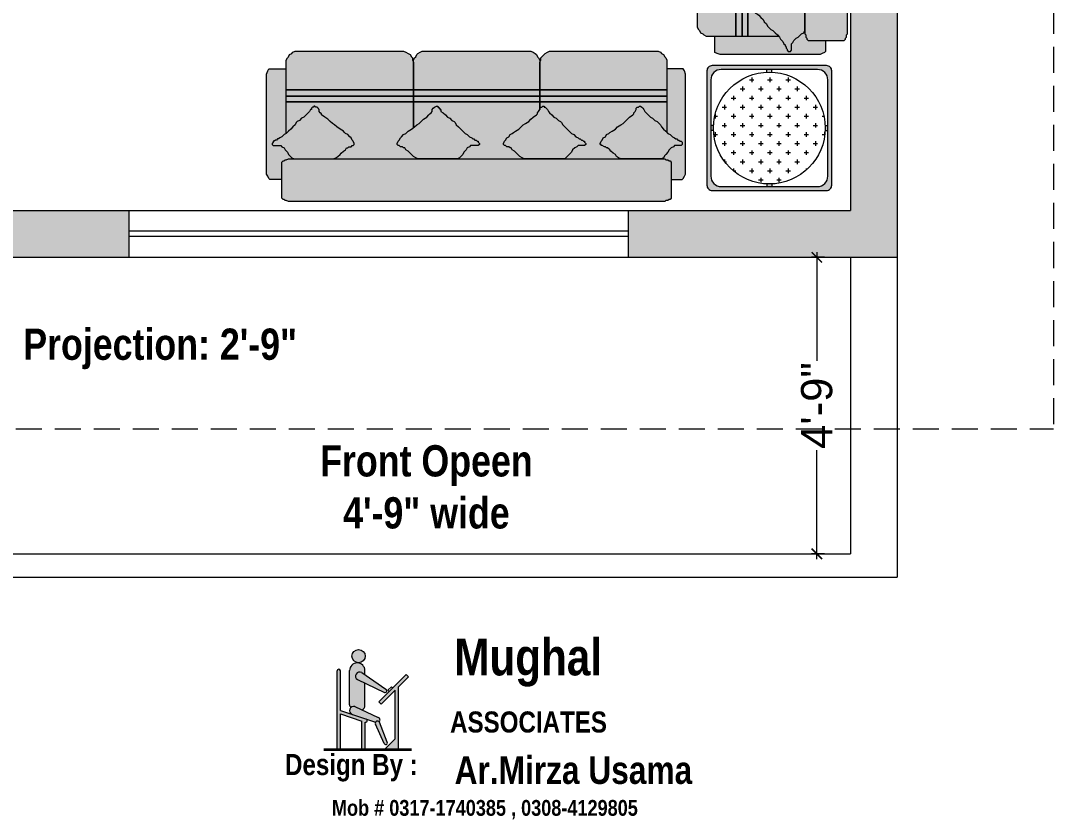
# Model space of a CAD drawing. Header units: inches. Extents: x 22513 to 23848, y -2930 to -2337.
# Drawn here: x 22742.9 to 22941.5, y -2927.6 to -2774 of the extents above; entities that cross this region are included whole.
import ezdxf

# ---------------------------------------------------------------- set-up
doc = ezdxf.new("R2010")
doc.units = ezdxf.units.IN
doc.header["$LTSCALE"] = 10
doc.header["$MEASUREMENT"] = 0
doc.linetypes.add('DASHED', pattern=[0.75, 0.5, -0.25])
doc.layers.add('FIX', color=161, linetype='Continuous')
doc.layers.add('text', color=7, linetype='Continuous')
doc.layers.add('FURNITURE', color=144, linetype='Continuous', lineweight=9)
doc.layers.add('line', color=7, linetype='Continuous', lineweight=13)
doc.styles.add('ALL', font='', dxfattribs={"height": 8})
doc.styles.add('AVA', font='', dxfattribs={"height": 5})
doc.styles.add('DETAIL', font='arial.ttf', dxfattribs={"height": 6})
doc.styles.add('TECH', font='techb___.ttf', dxfattribs={"height": 2.5})
doc.styles.get('ALL').set_extended_font_data('Allegro BT')
doc.styles.get('AVA').set_extended_font_data('AvantGarde Bk BT')
doc.dimstyles.new('DETAIL', dxfattribs={"dimtxt": 4, "dimasz": 2, "dimexe": 1, "dimexo": 5, "dimgap": 0.5, "dimtad": 0, "dimzin": 3, "dimlunit": 4, "dimtxsty": 'DETAIL', "dimblk": 'ARCHTICK', "dimcen": 0.25, "dimdle": 1, "dimclrd": 256, "dimclre": 256, "dimclrt": 256, "dimadec": 1, "dimazin": 0, "dimtfac": 0.66, "dimtmove": 1, "dimatfit": 3, "dimfxl": 1, "dimtolj": 1, "dimlwd": -1, "dimlwe": -1, "dimarcsym": 0})

# ---------------------------------------------------------------- blocks, each defined once
blk = doc.blocks.new('afdsaf')
at = {"layer": 'FURNITURE'}
h = blk.add_hatch(color=251, dxfattribs=at)
h.dxf.hatch_style = 1
h.paths.add_polyline_path([(-12.02, 19.15), (-12.02, 14.2), (-12.44, 13.92), (-13.07, 13.5), (-13.28, 13.28), (-13.5, 13.07), (-13.92, 12.86), (-14.34, 12.44), (-14.55, 12.23), (-14.76, 11.81), (-14.97, 11.6), (-15.18, 11.18), (-15.18, 10.97), (-14.97, 10.75), (-14.76, 10.75), (-14.55, 10.54), (-14.13, 10.54), (-13.92, 10.33), (-13.71, 10.33), (-13.5, 9.91), (-13.07, 9.7), (-12.65, 9.28), (-12.44, 9.07), (-12.02, 8.65), (-11.6, 8.43), (-11.18, 8.22), (-27.41, 8.22), (-26.99, 8.43), (-26.57, 8.65), (-26.15, 9.07), (-25.94, 9.28), (-25.51, 9.7), (-25.09, 9.91), (-24.88, 10.33), (-24.67, 10.33), (-24.46, 10.54), (-24.04, 10.54), (-23.83, 10.75), (-23.62, 10.75), (-23.41, 10.97), (-23.41, 11.18), (-23.62, 11.6), (-23.83, 11.81), (-24.04, 12.23), (-24.25, 12.44), (-24.67, 12.86), (-25.09, 13.07), (-25.3, 13.28), (-25.51, 13.5), (-26.15, 13.92), (-26.78, 14.34), (-27.2, 14.76), (-27.62, 14.97), (-28.05, 15.39), (-28.47, 15.82), (-29.1, 16.24), (-29.73, 16.66), (-29.73, 16.87), (-29.94, 17.08), (-30.15, 17.29), (-30.15, 17.71), (-30.36, 17.92), (-30.58, 18.13), (-30.79, 18.13), (-31, 18.35), (-31.21, 18.35), (-31.21, 18.13), (-31.42, 18.13), (-31.63, 17.92), (-31.63, 17.71), (-31.84, 17.71), (-32.05, 17.29), (-32.26, 17.08), (-32.68, 16.66), (-33.11, 16.24), (-33.53, 16.03), (-33.95, 15.6), (-34.37, 15.39), (-34.58, 15.18), (-34.79, 14.76), (-35.21, 14.34), (-35.64, 13.92), (-36.06, 13.5), (-36.48, 13.07), (-36.48, 19.15)])
h.paths.add_polyline_path([(12.23, 19.15), (12.23, 17.71), (12.02, 17.29), (11.81, 17.08), (11.81, 16.87), (11.6, 16.66), (10.97, 16.24), (10.54, 15.82), (10.12, 15.39), (9.49, 14.97), (9.07, 14.76), (8.65, 14.34), (8.22, 13.92), (7.59, 13.5), (7.17, 13.28), (6.96, 13.07), (6.54, 12.86), (6.33, 12.44), (5.9, 12.23), (5.69, 11.81), (5.48, 11.6), (5.27, 11.18), (5.27, 10.97), (5.48, 10.75), (5.69, 10.75), (5.9, 10.54), (6.33, 10.54), (6.54, 10.33), (6.75, 10.33), (6.96, 9.91), (7.38, 9.7), (7.8, 9.28), (8.01, 9.07), (8.43, 8.65), (8.86, 8.43), (9.28, 8.22), (-3.58, 8.22), (-3.16, 8.43), (-2.74, 8.86), (-2.53, 9.07), (-2.32, 9.49), (-1.9, 9.91), (-1.69, 10.33), (-1.27, 10.54), (-1.05, 10.75), (-0.63, 10.75), (-0.42, 10.75), (0, 10.75), (0.21, 10.75), (0.42, 10.75), (0.63, 10.97), (0.63, 11.18), (0.42, 11.39), (0.42, 11.6), (0.21, 11.6), (0, 11.81), (-0.21, 11.81), (-0.42, 12.02), (-0.63, 12.02), (-0.84, 12.23), (-1.27, 12.44), (-1.69, 12.86), (-2.11, 13.07), (-2.53, 13.5), (-2.95, 13.92), (-3.37, 14.34), (-3.8, 14.76), (-4.01, 15.18), (-4.22, 15.39), (-4.64, 15.6), (-5.06, 16.03), (-5.48, 16.24), (-5.9, 16.66), (-6.33, 17.08), (-6.75, 17.29), (-6.75, 17.71), (-6.96, 17.71), (-6.96, 17.92), (-7.17, 17.92), (-7.17, 18.13), (-7.38, 18.13), (-7.38, 18.35), (-7.59, 18.35), (-8.01, 18.13), (-8.22, 17.92), (-8.43, 17.71), (-8.43, 17.29), (-8.65, 17.08), (-8.86, 16.87), (-9.07, 16.66), (-9.49, 16.24), (-10.12, 15.82), (-10.54, 15.39), (-10.97, 14.97), (-11.39, 14.76), (-11.81, 14.34), (-12.02, 14.2), (-12.02, 19.15)])
h.paths.add_polyline_path([(36.69, 19.15), (36.69, 13.28), (36.48, 13.5), (36.06, 13.92), (35.64, 14.34), (35.43, 14.76), (35, 15.18), (34.79, 15.39), (34.37, 15.6), (33.95, 16.03), (33.53, 16.24), (33.11, 16.66), (32.68, 17.08), (32.47, 17.29), (32.26, 17.71), (32.05, 17.92), (31.84, 18.13), (31.63, 18.35), (31.42, 18.35), (31.21, 18.13), (31, 18.13), (30.79, 17.92), (30.79, 17.71), (30.58, 17.29), (30.36, 17.08), (30.36, 16.87), (30.15, 16.66), (29.52, 16.24), (29.1, 15.82), (28.68, 15.39), (28.26, 14.97), (27.83, 14.76), (27.2, 14.34), (26.78, 13.92), (26.15, 13.5), (25.73, 13.28), (25.51, 13.07), (25.09, 12.86), (24.88, 12.44), (24.46, 12.23), (24.25, 11.81), (24.04, 11.6), (23.83, 11.18), (23.83, 10.97), (24.04, 10.97), (24.04, 10.75), (24.25, 10.75), (24.67, 10.54), (24.88, 10.54), (25.09, 10.33), (25.3, 10.33), (25.73, 9.91), (25.94, 9.7), (26.36, 9.28), (26.78, 9.07), (26.99, 8.65), (27.41, 8.43), (27.83, 8.22), (17.08, 8.22), (17.29, 8.43), (17.71, 8.86), (17.92, 9.07), (18.35, 9.49), (18.56, 9.91), (18.98, 10.33), (19.4, 10.54), (19.61, 10.75), (19.82, 10.75), (20.03, 10.75), (20.45, 10.75), (20.66, 10.75), (20.88, 10.75), (21.09, 10.97), (21.09, 11.18), (20.88, 11.39), (20.88, 11.6), (20.66, 11.6), (20.45, 11.81), (20.24, 11.81), (20.03, 12.02), (19.82, 12.02), (19.61, 12.23), (19.19, 12.44), (18.77, 12.86), (18.35, 13.07), (17.92, 13.5), (17.5, 13.92), (17.08, 14.34), (16.66, 14.76), (16.45, 15.18), (16.24, 15.39), (15.82, 15.6), (15.39, 16.03), (14.97, 16.24), (14.55, 16.66), (14.13, 17.08), (13.92, 17.29), (13.71, 17.71), (13.5, 17.92), (13.28, 18.13), (13.07, 18.13), (13.07, 18.35), (12.86, 18.35), (12.65, 18.13), (12.44, 18.13), (12.23, 17.92), (12.23, 19.15)])
h.paths.add_polyline_path([(12.23, 21.52), (12.23, 26.78), (12.44, 27.2), (12.44, 27.62), (12.65, 27.83), (13.07, 28.26), (13.28, 28.47), (13.71, 28.68), (14.13, 28.89), (14.55, 28.89), (34.37, 28.89), (35, 28.89), (35.43, 28.68), (35.64, 28.47), (36.06, 28.26), (36.27, 27.83), (36.48, 27.62), (36.69, 27.2), (36.69, 26.78), (36.69, 21.52)])
h.paths.add_polyline_path([(12.23, 21.52), (-12.02, 21.52), (-12.02, 26.78), (-12.02, 27.2), (-11.81, 27.62), (-11.6, 27.83), (-11.39, 28.26), (-11.18, 28.47), (-10.75, 28.68), (-10.33, 28.89), (-9.91, 28.89), (10.12, 28.89), (10.54, 28.89), (10.97, 28.68), (11.39, 28.47), (11.6, 28.26), (11.81, 27.83), (12.02, 27.62), (12.23, 27.2), (12.23, 26.78)])
h.paths.add_polyline_path([(-14.34, 28.89), (-13.92, 28.89), (-13.5, 28.68), (-13.07, 28.47), (-12.65, 28.26), (-12.44, 27.83), (-12.23, 27.62), (-12.23, 27.2), (-12.02, 26.78), (-12.02, 21.52), (-36.48, 21.52), (-36.48, 26.78), (-36.48, 27.2), (-36.27, 27.62), (-36.06, 27.83), (-35.85, 28.26), (-35.43, 28.47), (-35.21, 28.68), (-34.79, 28.89), (-34.16, 28.89)])
h.paths.add_polyline_path([(-12.02, 21.45), (-12.02, 20.3), (-36.48, 20.3), (-36.48, 21.45)])
h.paths.add_polyline_path([(12.23, 20.23), (12.23, 19.22), (-12.02, 19.22), (-12.02, 20.23)])
h.paths.add_polyline_path([(12.23, 21.45), (12.23, 20.3), (-12.02, 20.3), (-12.02, 21.45)])
h.paths.add_polyline_path([(36.69, 21.45), (36.69, 20.3), (12.23, 20.3), (12.23, 21.45)])
h.paths.add_polyline_path([(36.69, 20.23), (36.69, 19.22), (12.23, 19.22), (12.23, 20.23)])
h.paths.add_polyline_path([(-12.02, 20.23), (-12.02, 19.22), (-36.48, 19.22), (-36.48, 20.23)])
h = blk.add_hatch(color=251, dxfattribs=at)
h.dxf.hatch_style = 1
h.paths.add_polyline_path([(35.21, 8.22), (35.64, 8.22), (35.85, 8.22), (36.27, 8.22), (36.48, 8.01), (36.9, 8.01), (37.11, 7.8), (37.32, 7.8), (37.53, 7.59), (37.53, 7.38), (37.53, 0.84), (37.53, 0.63), (37.32, 0.42), (37.11, 0.42), (36.9, 0.21), (36.48, 0.21), (36.27, 0), (35.85, 0), (35.21, 0), (-35.21, 0), (-35.64, 0), (-36.06, 0), (-36.48, 0.21), (-36.69, 0.21), (-36.9, 0.42), (-37.11, 0.42), (-37.32, 0.63), (-37.32, 0.84), (-37.32, 7.38), (-37.32, 7.59), (-37.11, 7.8), (-36.9, 7.8), (-36.69, 8.01), (-36.48, 8.01), (-36.06, 8.22), (-35.64, 8.22), (-35.21, 8.22)])
h.paths.add_polyline_path([(40.26, 6.12), (40.26, 5.27), (40.05, 4.85), (39.84, 4.43), (39.63, 4.22), (37.53, 4.22), (37.53, 7.38), (37.53, 7.59), (37.32, 7.8), (37.11, 7.8), (36.9, 8.01), (36.48, 8.01), (36.27, 8.22), (35.85, 8.22), (35.64, 8.22), (36.06, 8.43), (36.27, 8.86), (36.48, 9.07), (36.9, 9.49), (37.11, 9.91), (37.53, 10.33), (37.96, 10.54), (38.17, 10.75), (38.38, 10.75), (38.59, 10.75), (39.01, 10.75), (39.22, 10.75), (39.43, 10.75), (39.64, 10.97), (39.64, 11.18), (39.64, 11.39), (39.43, 11.6), (39.22, 11.6), (39.01, 11.81), (38.8, 11.81), (38.59, 12.02), (38.38, 12.02), (38.17, 12.23), (37.75, 12.44), (37.32, 12.86), (36.9, 13.07), (36.69, 13.28), (36.69, 25.51), (39.63, 25.51), (39.84, 25.51), (40.05, 25.09), (40.26, 24.46), (40.26, 23.62)])
h.paths.add_polyline_path([(-36.48, 13.07), (-36.9, 12.86), (-37.32, 12.44), (-37.75, 12.23), (-37.96, 12.02), (-38.17, 12.02), (-38.38, 11.81), (-38.59, 11.81), (-38.8, 11.6), (-39.01, 11.6), (-39.01, 11.39), (-39.22, 11.18), (-39.22, 10.97), (-39.01, 10.75), (-38.8, 10.75), (-38.59, 10.75), (-38.17, 10.75), (-37.96, 10.75), (-37.53, 10.75), (-37.32, 10.54), (-36.9, 10.33), (-36.69, 9.91), (-36.27, 9.49), (-36.06, 9.07), (-35.85, 8.86), (-35.43, 8.43), (-35, 8.22), (-35.21, 8.22), (-35.64, 8.22), (-36.06, 8.22), (-36.48, 8.01), (-36.69, 8.01), (-36.9, 7.8), (-37.11, 7.8), (-37.32, 7.59), (-37.32, 7.38), (-37.32, 4.22), (-39.64, 4.22), (-39.85, 4.43), (-40.06, 4.85), (-40.28, 5.27), (-40.28, 6.12), (-40.28, 23.62), (-40.28, 24.46), (-40.06, 25.09), (-39.85, 25.51), (-39.64, 25.51), (-36.48, 25.51)])
h = blk.add_hatch(color=52, dxfattribs=at)
h.dxf.hatch_style = 1
h.paths.add_polyline_path([(-27.62, 14.97), (-27.2, 14.76), (-26.78, 14.34), (-26.15, 13.92), (-25.51, 13.5), (-25.3, 13.28), (-25.09, 13.07), (-24.67, 12.86), (-24.25, 12.44), (-24.04, 12.23), (-23.83, 11.81), (-23.62, 11.6), (-23.41, 11.18), (-23.41, 10.97), (-23.62, 10.75), (-23.83, 10.75), (-24.04, 10.54), (-24.46, 10.54), (-24.67, 10.33), (-24.88, 10.33), (-25.09, 9.91), (-25.51, 9.7), (-25.94, 9.28), (-26.15, 9.07), (-26.57, 8.65), (-26.99, 8.43), (-27.41, 8.22), (-27.83, 8.22), (-34.58, 8.22), (-35, 8.22), (-35.43, 8.43), (-35.85, 8.86), (-36.06, 9.07), (-36.27, 9.49), (-36.69, 9.91), (-36.9, 10.33), (-37.32, 10.54), (-37.53, 10.75), (-37.96, 10.75), (-38.17, 10.75), (-38.59, 10.75), (-38.8, 10.75), (-39.01, 10.75), (-39.22, 10.97), (-39.22, 11.18), (-39.01, 11.39), (-39.01, 11.6), (-38.8, 11.6), (-38.59, 11.81), (-38.38, 11.81), (-38.17, 12.02), (-37.96, 12.02), (-37.75, 12.23), (-37.32, 12.44), (-36.9, 12.86), (-36.48, 13.07), (-36.06, 13.5), (-35.64, 13.92), (-35.21, 14.34), (-34.79, 14.76), (-34.58, 15.18), (-34.37, 15.39), (-33.95, 15.6), (-33.53, 16.03), (-33.11, 16.24), (-32.68, 16.66), (-32.26, 17.08), (-32.05, 17.29), (-31.84, 17.71), (-31.63, 17.71), (-31.63, 17.92), (-31.42, 18.13), (-31.21, 18.13), (-31.21, 18.35), (-31, 18.35), (-30.79, 18.13), (-30.58, 18.13), (-30.36, 17.92), (-30.15, 17.71), (-30.15, 17.29), (-29.94, 17.08), (-29.73, 16.87), (-29.73, 16.66), (-29.1, 16.24), (-28.47, 15.82), (-28.05, 15.39)])
h.paths.add_polyline_path([(-3.8, 14.76), (-3.37, 14.34), (-2.95, 13.92), (-2.53, 13.5), (-2.11, 13.07), (-1.69, 12.86), (-1.27, 12.44), (-0.84, 12.23), (-0.63, 12.02), (-0.42, 12.02), (-0.21, 11.81), (0, 11.81), (0.21, 11.6), (0.42, 11.6), (0.42, 11.39), (0.63, 11.18), (0.63, 10.97), (0.42, 10.75), (0.21, 10.75), (0, 10.75), (-0.42, 10.75), (-0.63, 10.75), (-1.05, 10.75), (-1.27, 10.54), (-1.69, 10.33), (-1.9, 9.91), (-2.32, 9.49), (-2.53, 9.07), (-2.74, 8.86), (-3.16, 8.43), (-3.58, 8.22), (-4.01, 8.22), (-10.97, 8.22), (-11.18, 8.22), (-11.6, 8.43), (-12.02, 8.65), (-12.44, 9.07), (-12.65, 9.28), (-13.07, 9.7), (-13.5, 9.91), (-13.71, 10.33), (-13.92, 10.33), (-14.13, 10.54), (-14.55, 10.54), (-14.76, 10.75), (-14.97, 10.75), (-15.18, 10.97), (-15.18, 11.18), (-14.97, 11.6), (-14.76, 11.81), (-14.55, 12.23), (-14.34, 12.44), (-13.92, 12.86), (-13.5, 13.07), (-13.28, 13.28), (-13.07, 13.5), (-12.44, 13.92), (-11.81, 14.34), (-11.39, 14.76), (-10.97, 14.97), (-10.54, 15.39), (-10.12, 15.82), (-9.49, 16.24), (-9.07, 16.66), (-8.86, 16.87), (-8.65, 17.08), (-8.43, 17.29), (-8.43, 17.71), (-8.22, 17.92), (-8.01, 18.13), (-7.59, 18.35), (-7.38, 18.35), (-7.38, 18.13), (-7.17, 18.13), (-7.17, 17.92), (-6.96, 17.92), (-6.96, 17.71), (-6.75, 17.71), (-6.75, 17.29), (-6.33, 17.08), (-5.9, 16.66), (-5.48, 16.24), (-5.06, 16.03), (-4.64, 15.6), (-4.22, 15.39), (-4.01, 15.18)])
h.paths.add_polyline_path([(10.12, 15.39), (10.54, 15.82), (10.97, 16.24), (11.6, 16.66), (11.81, 16.87), (11.81, 17.08), (12.02, 17.29), (12.23, 17.71), (12.23, 17.92), (12.44, 18.13), (12.65, 18.13), (12.86, 18.35), (13.07, 18.35), (13.07, 18.13), (13.28, 18.13), (13.5, 17.92), (13.71, 17.71), (13.92, 17.29), (14.13, 17.08), (14.55, 16.66), (14.97, 16.24), (15.39, 16.03), (15.82, 15.6), (16.24, 15.39), (16.45, 15.18), (16.66, 14.76), (17.08, 14.34), (17.5, 13.92), (17.92, 13.5), (18.35, 13.07), (18.77, 12.86), (19.19, 12.44), (19.61, 12.23), (19.82, 12.02), (20.03, 12.02), (20.24, 11.81), (20.45, 11.81), (20.66, 11.6), (20.88, 11.6), (20.88, 11.39), (21.09, 11.18), (21.09, 10.97), (20.88, 10.75), (20.66, 10.75), (20.45, 10.75), (20.03, 10.75), (19.82, 10.75), (19.61, 10.75), (19.4, 10.54), (18.98, 10.33), (18.56, 9.91), (18.35, 9.49), (17.92, 9.07), (17.71, 8.86), (17.29, 8.43), (17.08, 8.22), (16.45, 8.22), (9.7, 8.22), (9.28, 8.22), (8.86, 8.43), (8.43, 8.65), (8.01, 9.07), (7.8, 9.28), (7.38, 9.7), (6.96, 9.91), (6.75, 10.33), (6.54, 10.33), (6.33, 10.54), (5.9, 10.54), (5.69, 10.75), (5.48, 10.75), (5.27, 10.97), (5.27, 11.18), (5.48, 11.6), (5.69, 11.81), (5.9, 12.23), (6.33, 12.44), (6.54, 12.86), (6.96, 13.07), (7.17, 13.28), (7.59, 13.5), (8.22, 13.92), (8.65, 14.34), (9.07, 14.76), (9.49, 14.97)])
h.paths.add_polyline_path([(28.68, 15.39), (29.1, 15.82), (29.52, 16.24), (30.15, 16.66), (30.36, 16.87), (30.36, 17.08), (30.58, 17.29), (30.79, 17.71), (30.79, 17.92), (31, 18.13), (31.21, 18.13), (31.42, 18.35), (31.63, 18.35), (31.84, 18.13), (32.05, 17.92), (32.26, 17.71), (32.47, 17.29), (32.68, 17.08), (33.11, 16.66), (33.53, 16.24), (33.95, 16.03), (34.37, 15.6), (34.79, 15.39), (35, 15.18), (35.43, 14.76), (35.64, 14.34), (36.06, 13.92), (36.48, 13.5), (36.9, 13.07), (37.32, 12.86), (37.75, 12.44), (38.17, 12.23), (38.38, 12.02), (38.59, 12.02), (38.8, 11.81), (39.01, 11.81), (39.22, 11.6), (39.43, 11.6), (39.64, 11.39), (39.64, 11.18), (39.64, 10.97), (39.43, 10.75), (39.22, 10.75), (39.01, 10.75), (38.59, 10.75), (38.38, 10.75), (38.17, 10.75), (37.96, 10.54), (37.53, 10.33), (37.11, 9.91), (36.9, 9.49), (36.48, 9.07), (36.27, 8.86), (36.06, 8.43), (35.64, 8.22), (35, 8.22), (28.26, 8.22), (27.83, 8.22), (27.41, 8.43), (26.99, 8.65), (26.78, 9.07), (26.36, 9.28), (25.94, 9.7), (25.73, 9.91), (25.3, 10.33), (25.09, 10.33), (24.88, 10.54), (24.67, 10.54), (24.25, 10.75), (24.04, 10.75), (24.04, 10.97), (23.83, 10.97), (23.83, 11.18), (24.04, 11.6), (24.25, 11.81), (24.46, 12.23), (24.88, 12.44), (25.09, 12.86), (25.51, 13.07), (25.73, 13.28), (26.15, 13.5), (26.78, 13.92), (27.2, 14.34), (27.83, 14.76), (28.26, 14.97)])
at = {"layer": 'FURNITURE', "color": 7}
for p, q in [((-36.27, 27.62), (-36.06, 27.83)), ((-36.06, 27.83), (-35.85, 28.26)), ((-35.85, 28.26), (-35.43, 28.47)), ((-35.43, 28.47), (-35.21, 28.68)), ((-35.21, 28.68), (-34.79, 28.89)), ((-34.79, 28.89), (-34.16, 28.89)), ((-34.16, 28.89), (-14.34, 28.89)), ((-14.34, 28.89), (-13.92, 28.89)), ((-13.92, 28.89), (-13.5, 28.68)), ((-13.5, 28.68), (-13.07, 28.47)), ((-13.07, 28.47), (-12.65, 28.26)), ((-12.65, 28.26), (-12.44, 27.83)), ((-12.44, 27.83), (-12.23, 27.62)), ((-11.81, 27.62), (-11.6, 27.83)), ((-11.6, 27.83), (-11.39, 28.26)), ((-11.39, 28.26), (-11.18, 28.47)), ((-11.18, 28.47), (-10.75, 28.68)), ((-10.75, 28.68), (-10.33, 28.89)), ((-10.33, 28.89), (-9.91, 28.89)), ((-9.91, 28.89), (10.12, 28.89)), ((10.12, 28.89), (10.54, 28.89)), ((10.54, 28.89), (10.97, 28.68)), ((10.97, 28.68), (11.39, 28.47)), ((11.39, 28.47), (11.6, 28.26)), ((11.6, 28.26), (11.81, 27.83)), ((11.81, 27.83), (12.02, 27.62)), ((12.44, 27.62), (12.65, 27.83)), ((12.65, 27.83), (13.07, 28.26)), ((13.07, 28.26), (13.28, 28.47)), ((13.28, 28.47), (13.71, 28.68)), ((13.71, 28.68), (14.13, 28.89)), ((14.13, 28.89), (14.55, 28.89)), ((14.55, 28.89), (34.37, 28.89)), ((34.37, 28.89), (35, 28.89)), ((35, 28.89), (35.43, 28.68)), ((35.43, 28.68), (35.64, 28.47)), ((35.64, 28.47), (36.06, 28.26)), ((36.06, 28.26), (36.27, 27.83)), ((36.27, 27.83), (36.48, 27.62)), ((-36.48, 27.2), (-36.27, 27.62)), ((-36.48, 26.78), (-36.48, 27.2)), ((-36.48, 13.07), (-36.48, 26.78)), ((-12.23, 27.62), (-12.23, 27.2)), ((-12.23, 27.2), (-12.02, 26.78)), ((-12.02, 27.2), (-11.81, 27.62)), ((-12.02, 26.78), (-12.02, 27.2)), ((-12.02, 26.78), (-12.02, 14.2)), ((-12.02, 14.2), (-12.02, 26.78)), ((12.02, 27.62), (12.23, 27.2)), ((12.23, 26.78), (12.44, 27.2)), ((12.23, 27.2), (12.23, 26.78)), ((12.23, 17.71), (12.23, 26.78)), ((12.23, 26.78), (12.23, 17.71)), ((12.44, 27.2), (12.44, 27.62)), ((36.48, 27.62), (36.69, 27.2)), ((36.69, 27.2), (36.69, 26.78)), ((36.69, 26.78), (36.69, 13.28)), ((-40.28, 24.46), (-40.06, 25.09)), ((-40.28, 23.62), (-40.28, 24.46)), ((-40.06, 25.09), (-39.85, 25.51)), ((-39.85, 25.51), (-39.64, 25.51)), ((-39.64, 25.51), (-36.48, 25.51)), ((39.63, 25.51), (36.69, 25.51)), ((39.84, 25.51), (39.63, 25.51)), ((40.05, 25.09), (39.84, 25.51)), ((40.26, 24.46), (40.05, 25.09)), ((40.26, 23.62), (40.26, 24.46)), ((-40.28, 6.12), (-40.28, 23.62)), ((40.26, 6.12), (40.26, 23.62)), ((-36.48, 21.52), (36.69, 21.52)), ((-36.48, 21.45), (36.69, 21.45)), ((-36.48, 20.3), (36.69, 20.3)), ((-36.48, 20.23), (36.69, 20.23)), ((-36.48, 19.22), (36.69, 19.22)), ((-36.48, 19.15), (36.69, 19.15)), ((-31.42, 18.13), (-31.63, 17.92)), ((-31.63, 17.92), (-31.63, 17.71)), ((-31.63, 17.92), (-31.63, 17.92)), ((-31.21, 18.13), (-31.42, 18.13)), ((-31.21, 18.35), (-31.21, 18.13)), ((-31, 18.35), (-31.21, 18.35)), ((-31, 18.35), (-31, 18.35)), ((-30.79, 18.13), (-31, 18.35)), ((-30.58, 18.13), (-30.79, 18.13)), ((-30.36, 17.92), (-30.58, 18.13)), ((-30.15, 17.71), (-30.36, 17.92)), ((-8.43, 17.71), (-8.22, 17.92)), ((-8.22, 17.92), (-8.01, 18.13)), ((-8.01, 18.13), (-7.59, 18.35)), ((-8.01, 18.13), (-8.01, 18.13)), ((-7.59, 18.35), (-7.38, 18.35)), ((-7.59, 18.35), (-7.59, 18.35)), ((-7.38, 18.35), (-7.38, 18.13)), ((-7.38, 18.13), (-7.17, 18.13)), ((-7.17, 18.13), (-7.17, 17.92)), ((-7.17, 17.92), (-6.96, 17.92)), ((-6.96, 17.92), (-6.96, 17.71)), ((12.23, 17.92), (12.44, 18.13)), ((12.23, 17.71), (12.23, 17.92)), ((12.44, 18.13), (12.65, 18.13)), ((12.65, 18.13), (12.86, 18.35)), ((12.86, 18.35), (13.07, 18.35)), ((12.86, 18.35), (12.86, 18.35)), ((13.07, 18.35), (13.07, 18.13)), ((13.07, 18.13), (13.28, 18.13)), ((13.28, 18.13), (13.5, 17.92)), ((13.5, 17.92), (13.71, 17.71)), ((13.5, 17.92), (13.5, 17.92)), ((30.79, 17.92), (31, 18.13)), ((30.79, 17.71), (30.79, 17.92)), ((31, 18.13), (31.21, 18.13)), ((31.21, 18.13), (31.42, 18.35)), ((31.42, 18.35), (31.63, 18.35)), ((31.63, 18.35), (31.84, 18.13)), ((31.63, 18.35), (31.63, 18.35)), ((31.84, 18.13), (32.05, 17.92)), ((31.84, 18.13), (31.84, 18.13)), ((32.05, 17.92), (32.26, 17.71)), ((32.05, 17.92), (32.05, 17.92)), ((-33.53, 16.03), (-33.95, 15.6)), ((-33.11, 16.24), (-33.53, 16.03)), ((-32.68, 16.66), (-33.11, 16.24)), ((-32.26, 17.08), (-32.68, 16.66)), ((-32.05, 17.29), (-32.26, 17.08)), ((-31.84, 17.71), (-32.05, 17.29)), ((-31.63, 17.71), (-31.84, 17.71)), ((-30.15, 17.29), (-30.15, 17.71)), ((-29.94, 17.08), (-30.15, 17.29)), ((-29.73, 16.87), (-29.94, 17.08)), ((-29.73, 16.66), (-29.73, 16.87)), ((-29.1, 16.24), (-29.73, 16.66)), ((-28.47, 15.82), (-29.1, 16.24)), ((-10.12, 15.82), (-9.49, 16.24)), ((-9.49, 16.24), (-9.07, 16.66)), ((-9.07, 16.66), (-8.86, 16.87)), ((-8.86, 16.87), (-8.65, 17.08)), ((-8.65, 17.08), (-8.43, 17.29)), ((-8.43, 17.29), (-8.43, 17.71)), ((-6.96, 17.71), (-6.75, 17.71)), ((-6.75, 17.71), (-6.75, 17.29)), ((-6.75, 17.29), (-6.33, 17.08)), ((-6.33, 17.08), (-5.9, 16.66)), ((-5.9, 16.66), (-5.48, 16.24)), ((-5.48, 16.24), (-5.06, 16.03)), ((-5.06, 16.03), (-4.64, 15.6)), ((10.54, 15.82), (10.97, 16.24)), ((10.97, 16.24), (11.6, 16.66)), ((11.6, 16.66), (11.81, 16.87)), ((11.81, 17.08), (12.02, 17.29)), ((11.81, 16.87), (11.81, 17.08)), ((12.02, 17.29), (12.23, 17.71)), ((13.71, 17.71), (13.71, 17.71)), ((13.71, 17.71), (13.92, 17.29)), ((13.92, 17.29), (14.13, 17.08)), ((14.13, 17.08), (14.55, 16.66)), ((14.55, 16.66), (14.97, 16.24)), ((14.97, 16.24), (15.39, 16.03)), ((15.39, 16.03), (15.82, 15.6)), ((29.1, 15.82), (29.52, 16.24)), ((29.52, 16.24), (30.15, 16.66)), ((30.15, 16.66), (30.36, 16.87)), ((30.36, 17.08), (30.58, 17.29)), ((30.36, 16.87), (30.36, 17.08)), ((30.58, 17.29), (30.79, 17.71)), ((32.26, 17.71), (32.26, 17.71)), ((32.26, 17.71), (32.47, 17.29)), ((32.47, 17.29), (32.68, 17.08)), ((32.68, 17.08), (33.11, 16.66)), ((33.11, 16.66), (33.53, 16.24)), ((33.53, 16.24), (33.95, 16.03)), ((33.95, 16.03), (34.37, 15.6)), ((-35.64, 13.92), (-36.06, 13.5)), ((-35.21, 14.34), (-35.64, 13.92)), ((-34.79, 14.76), (-35.21, 14.34)), ((-34.58, 15.18), (-34.79, 14.76)), ((-34.37, 15.39), (-34.58, 15.18)), ((-33.95, 15.6), (-34.37, 15.39)), ((-28.05, 15.39), (-28.47, 15.82)), ((-27.62, 14.97), (-28.05, 15.39)), ((-27.2, 14.76), (-27.62, 14.97)), ((-26.78, 14.34), (-27.2, 14.76)), ((-26.15, 13.92), (-26.78, 14.34)), ((-25.51, 13.5), (-26.15, 13.92)), ((-13.07, 13.5), (-12.44, 13.92)), ((-12.44, 13.92), (-11.81, 14.34)), ((-11.81, 14.34), (-11.39, 14.76)), ((-11.39, 14.76), (-10.97, 14.97)), ((-10.97, 14.97), (-10.54, 15.39)), ((-10.54, 15.39), (-10.12, 15.82)), ((-4.64, 15.6), (-4.22, 15.39)), ((-4.22, 15.39), (-4.01, 15.18)), ((-4.01, 15.18), (-3.8, 14.76)), ((-3.8, 14.76), (-3.37, 14.34)), ((-3.37, 14.34), (-2.95, 13.92)), ((-2.95, 13.92), (-2.53, 13.5)), ((7.59, 13.5), (8.22, 13.92)), ((8.22, 13.92), (8.65, 14.34)), ((8.65, 14.34), (9.07, 14.76)), ((9.07, 14.76), (9.49, 14.97)), ((9.49, 14.97), (10.12, 15.39)), ((10.12, 15.39), (10.54, 15.82)), ((15.82, 15.6), (16.24, 15.39)), ((16.24, 15.39), (16.45, 15.18)), ((16.45, 15.18), (16.66, 14.76)), ((16.66, 14.76), (17.08, 14.34)), ((17.08, 14.34), (17.5, 13.92)), ((17.5, 13.92), (17.92, 13.5)), ((26.15, 13.5), (26.78, 13.92)), ((26.78, 13.92), (27.2, 14.34)), ((27.2, 14.34), (27.83, 14.76)), ((27.83, 14.76), (28.26, 14.97)), ((28.26, 14.97), (28.68, 15.39)), ((28.68, 15.39), (29.1, 15.82)), ((34.37, 15.6), (34.79, 15.39)), ((34.79, 15.39), (35, 15.18)), ((35, 15.18), (35.43, 14.76)), ((35.43, 14.76), (35.64, 14.34)), ((35.64, 14.34), (36.06, 13.92)), ((36.06, 13.92), (36.48, 13.5)), ((-38.17, 12.02), (-38.38, 11.81)), ((-37.96, 12.02), (-38.17, 12.02)), ((-37.75, 12.23), (-37.96, 12.02)), ((-37.32, 12.44), (-37.75, 12.23)), ((-36.9, 12.86), (-37.32, 12.44)), ((-36.48, 13.07), (-36.9, 12.86)), ((-36.06, 13.5), (-36.48, 13.07)), ((-25.3, 13.28), (-25.51, 13.5)), ((-25.09, 13.07), (-25.3, 13.28)), ((-24.67, 12.86), (-25.09, 13.07)), ((-24.25, 12.44), (-24.67, 12.86)), ((-24.04, 12.23), (-24.25, 12.44)), ((-23.83, 11.81), (-24.04, 12.23)), ((-14.76, 11.81), (-14.55, 12.23)), ((-14.55, 12.23), (-14.34, 12.44)), ((-14.34, 12.44), (-13.92, 12.86)), ((-13.92, 12.86), (-13.5, 13.07)), ((-13.5, 13.07), (-13.28, 13.28)), ((-13.28, 13.28), (-13.07, 13.5)), ((-2.53, 13.5), (-2.11, 13.07)), ((-2.11, 13.07), (-1.69, 12.86)), ((-1.69, 12.86), (-1.27, 12.44)), ((-1.27, 12.44), (-0.84, 12.23)), ((-0.84, 12.23), (-0.63, 12.02)), ((-0.63, 12.02), (-0.42, 12.02)), ((-0.42, 12.02), (-0.21, 11.81)), ((5.69, 11.81), (5.9, 12.23)), ((5.9, 12.23), (6.33, 12.44)), ((6.33, 12.44), (6.54, 12.86)), ((6.54, 12.86), (6.96, 13.07)), ((6.96, 13.07), (7.17, 13.28)), ((7.17, 13.28), (7.59, 13.5)), ((17.92, 13.5), (18.35, 13.07)), ((18.35, 13.07), (18.77, 12.86)), ((18.77, 12.86), (19.19, 12.44)), ((19.19, 12.44), (19.61, 12.23)), ((19.61, 12.23), (19.82, 12.02)), ((19.82, 12.02), (20.03, 12.02)), ((20.03, 12.02), (20.24, 11.81)), ((24.25, 11.81), (24.46, 12.23)), ((24.46, 12.23), (24.88, 12.44)), ((24.88, 12.44), (25.09, 12.86)), ((25.09, 12.86), (25.51, 13.07)), ((25.51, 13.07), (25.73, 13.28)), ((25.73, 13.28), (26.15, 13.5)), ((36.48, 13.5), (36.9, 13.07)), ((36.9, 13.07), (37.32, 12.86)), ((37.32, 12.86), (37.75, 12.44)), ((37.75, 12.44), (38.17, 12.23)), ((38.17, 12.23), (38.38, 12.02)), ((38.38, 12.02), (38.59, 12.02)), ((38.59, 12.02), (38.8, 11.81)), ((-39.01, 11.39), (-39.22, 11.18)), ((-39.22, 11.18), (-39.22, 10.97)), ((-39.22, 10.97), (-39.01, 10.75)), ((-39.01, 11.6), (-39.01, 11.39)), ((-38.8, 11.6), (-39.01, 11.6)), ((-39.01, 10.75), (-38.8, 10.75)), ((-38.59, 11.81), (-38.8, 11.6)), ((-38.8, 10.75), (-38.59, 10.75)), ((-38.38, 11.81), (-38.59, 11.81)), ((-38.59, 10.75), (-38.17, 10.75)), ((-38.17, 10.75), (-37.96, 10.75)), ((-37.96, 10.75), (-37.53, 10.75)), ((-37.53, 10.75), (-37.32, 10.54)), ((-37.32, 10.54), (-36.9, 10.33)), ((-36.9, 10.33), (-36.69, 9.91)), ((-25.09, 9.91), (-24.88, 10.33)), ((-24.88, 10.33), (-24.67, 10.33)), ((-24.67, 10.33), (-24.46, 10.54)), ((-24.46, 10.54), (-24.04, 10.54)), ((-24.04, 10.54), (-23.83, 10.75)), ((-23.62, 11.6), (-23.83, 11.81)), ((-23.83, 10.75), (-23.62, 10.75)), ((-23.41, 11.18), (-23.62, 11.6)), ((-23.62, 10.75), (-23.41, 10.97)), ((-23.41, 10.97), (-23.41, 11.18)), ((-23.41, 10.97), (-23.41, 10.97)), ((-15.18, 11.18), (-14.97, 11.6)), ((-15.18, 10.97), (-15.18, 11.18)), ((-15.18, 10.97), (-15.18, 10.97)), ((-14.97, 10.75), (-15.18, 10.97)), ((-14.97, 11.6), (-14.76, 11.81)), ((-14.76, 10.75), (-14.97, 10.75)), ((-14.55, 10.54), (-14.76, 10.75)), ((-14.13, 10.54), (-14.55, 10.54)), ((-13.92, 10.33), (-14.13, 10.54)), ((-13.71, 10.33), (-13.92, 10.33)), ((-13.5, 9.91), (-13.71, 10.33)), ((-1.69, 10.33), (-1.9, 9.91)), ((-1.27, 10.54), (-1.69, 10.33)), ((-1.05, 10.75), (-1.27, 10.54)), ((-0.63, 10.75), (-1.05, 10.75)), ((-0.42, 10.75), (-0.63, 10.75)), ((0, 10.75), (-0.42, 10.75)), ((-0.21, 11.81), (0, 11.81)), ((0, 11.81), (0.21, 11.6)), ((0.21, 10.75), (0, 10.75)), ((0.21, 11.6), (0.42, 11.6)), ((0.42, 10.75), (0.21, 10.75)), ((0.42, 11.6), (0.42, 11.39)), ((0.42, 11.39), (0.63, 11.18)), ((0.63, 10.97), (0.42, 10.75)), ((0.63, 11.18), (0.63, 10.97)), ((5.27, 11.18), (5.48, 11.6)), ((5.27, 10.97), (5.27, 11.18)), ((5.27, 10.97), (5.27, 10.97)), ((5.48, 10.75), (5.27, 10.97)), ((5.48, 11.6), (5.69, 11.81)), ((5.69, 10.75), (5.48, 10.75)), ((5.9, 10.54), (5.69, 10.75)), ((6.33, 10.54), (5.9, 10.54)), ((6.54, 10.33), (6.33, 10.54)), ((6.75, 10.33), (6.54, 10.33)), ((6.96, 9.91), (6.75, 10.33)), ((18.98, 10.33), (18.56, 9.91)), ((19.4, 10.54), (18.98, 10.33)), ((19.61, 10.75), (19.4, 10.54)), ((19.82, 10.75), (19.61, 10.75)), ((20.03, 10.75), (19.82, 10.75)), ((20.45, 10.75), (20.03, 10.75)), ((20.24, 11.81), (20.45, 11.81)), ((20.45, 11.81), (20.66, 11.6)), ((20.66, 10.75), (20.45, 10.75)), ((20.66, 11.6), (20.88, 11.6)), ((20.88, 10.75), (20.66, 10.75)), ((20.88, 11.6), (20.88, 11.39)), ((20.88, 11.39), (21.09, 11.18)), ((21.09, 10.97), (20.88, 10.75)), ((21.09, 11.18), (21.09, 10.97)), ((23.83, 11.18), (24.04, 11.6)), ((23.83, 10.97), (23.83, 11.18)), ((24.04, 10.97), (23.83, 10.97)), ((24.04, 11.6), (24.25, 11.81)), ((24.04, 10.75), (24.04, 10.97)), ((24.25, 10.75), (24.04, 10.75)), ((24.67, 10.54), (24.25, 10.75)), ((24.88, 10.54), (24.67, 10.54)), ((25.09, 10.33), (24.88, 10.54)), ((25.3, 10.33), (25.09, 10.33)), ((25.73, 9.91), (25.3, 10.33)), ((37.53, 10.33), (37.11, 9.91)), ((37.96, 10.54), (37.53, 10.33)), ((38.17, 10.75), (37.96, 10.54)), ((38.38, 10.75), (38.17, 10.75)), ((38.59, 10.75), (38.38, 10.75)), ((39.01, 10.75), (38.59, 10.75)), ((38.8, 11.81), (39.01, 11.81)), ((39.01, 11.81), (39.22, 11.6)), ((39.22, 10.75), (39.01, 10.75)), ((39.22, 11.6), (39.43, 11.6)), ((39.43, 10.75), (39.22, 10.75)), ((39.43, 11.6), (39.64, 11.39)), ((39.64, 10.97), (39.43, 10.75)), ((39.64, 11.39), (39.64, 11.18)), ((39.64, 11.18), (39.64, 10.97)), ((-36.9, 7.8), (-36.69, 8.01)), ((-36.69, 9.91), (-36.27, 9.49)), ((-36.69, 8.01), (-36.48, 8.01)), ((-36.48, 8.01), (-36.06, 8.22)), ((-36.27, 9.49), (-36.06, 9.07)), ((-36.06, 9.07), (-35.85, 8.86)), ((-36.06, 8.22), (-35.64, 8.22)), ((-35.85, 8.86), (-35.43, 8.43)), ((-35.64, 8.22), (-35.21, 8.22)), ((-35.43, 8.43), (-35, 8.22)), ((-35.21, 8.22), (35.21, 8.22)), ((-35, 8.22), (-34.58, 8.22)), ((-34.58, 8.22), (-27.83, 8.22)), ((-27.83, 8.22), (-27.41, 8.22)), ((-27.41, 8.22), (-26.99, 8.43)), ((-26.99, 8.43), (-26.57, 8.65)), ((-26.57, 8.65), (-26.15, 9.07)), ((-26.15, 9.07), (-25.94, 9.28)), ((-25.94, 9.28), (-25.51, 9.7)), ((-25.51, 9.7), (-25.09, 9.91)), ((-13.07, 9.7), (-13.5, 9.91)), ((-12.65, 9.28), (-13.07, 9.7)), ((-12.44, 9.07), (-12.65, 9.28)), ((-12.02, 8.65), (-12.44, 9.07)), ((-11.6, 8.43), (-12.02, 8.65)), ((-11.18, 8.22), (-11.6, 8.43)), ((-10.97, 8.22), (-11.18, 8.22)), ((-4.01, 8.22), (-10.97, 8.22)), ((-3.58, 8.22), (-4.01, 8.22)), ((-3.16, 8.43), (-3.58, 8.22)), ((-2.74, 8.86), (-3.16, 8.43)), ((-2.53, 9.07), (-2.74, 8.86)), ((-2.32, 9.49), (-2.53, 9.07)), ((-1.9, 9.91), (-2.32, 9.49)), ((7.38, 9.7), (6.96, 9.91)), ((7.8, 9.28), (7.38, 9.7)), ((8.01, 9.07), (7.8, 9.28)), ((8.43, 8.65), (8.01, 9.07)), ((8.86, 8.43), (8.43, 8.65)), ((9.28, 8.22), (8.86, 8.43)), ((9.7, 8.22), (9.28, 8.22)), ((16.45, 8.22), (9.7, 8.22)), ((17.08, 8.22), (16.45, 8.22)), ((17.29, 8.43), (17.08, 8.22)), ((17.71, 8.86), (17.29, 8.43)), ((17.92, 9.07), (17.71, 8.86)), ((18.35, 9.49), (17.92, 9.07)), ((18.56, 9.91), (18.35, 9.49)), ((25.94, 9.7), (25.73, 9.91)), ((26.36, 9.28), (25.94, 9.7)), ((26.78, 9.07), (26.36, 9.28)), ((26.99, 8.65), (26.78, 9.07)), ((27.41, 8.43), (26.99, 8.65)), ((27.83, 8.22), (27.41, 8.43)), ((28.26, 8.22), (27.83, 8.22)), ((35, 8.22), (28.26, 8.22)), ((35.64, 8.22), (35, 8.22)), ((35.21, 8.22), (35.85, 8.22)), ((36.06, 8.43), (35.64, 8.22)), ((35.85, 8.22), (36.27, 8.22)), ((36.27, 8.86), (36.06, 8.43)), ((36.48, 9.07), (36.27, 8.86)), ((36.27, 8.22), (36.48, 8.01)), ((36.9, 9.49), (36.48, 9.07)), ((36.48, 8.01), (36.9, 8.01)), ((37.11, 9.91), (36.9, 9.49)), ((36.9, 8.01), (37.11, 7.8)), ((-40.28, 5.27), (-40.28, 6.12)), ((-37.32, 7.59), (-37.11, 7.8)), ((-37.32, 7.38), (-37.32, 7.59)), ((-37.32, 0.84), (-37.32, 7.38)), ((-37.11, 7.8), (-36.9, 7.8)), ((37.11, 7.8), (37.32, 7.8)), ((37.32, 7.8), (37.53, 7.59)), ((37.53, 7.59), (37.53, 7.38)), ((37.53, 7.38), (37.53, 0.84)), ((40.26, 5.27), (40.26, 6.12)), ((-40.06, 4.85), (-40.28, 5.27)), ((-39.85, 4.43), (-40.06, 4.85)), ((-39.64, 4.22), (-39.85, 4.43)), ((-37.32, 4.22), (-39.64, 4.22)), ((37.53, 4.22), (39.63, 4.22)), ((39.63, 4.22), (39.84, 4.43)), ((39.84, 4.43), (40.05, 4.85)), ((40.05, 4.85), (40.26, 5.27)), ((-37.32, 0.63), (-37.32, 0.84)), ((-37.11, 0.42), (-37.32, 0.63)), ((-36.9, 0.42), (-37.11, 0.42)), ((-36.69, 0.21), (-36.9, 0.42)), ((-36.48, 0.21), (-36.69, 0.21)), ((-36.06, 0), (-36.48, 0.21)), ((-35.64, 0), (-36.06, 0)), ((-35.21, 0), (-35.64, 0)), ((35.21, 0), (-35.21, 0)), ((35.85, 0), (35.21, 0)), ((36.27, 0), (35.85, 0)), ((36.48, 0.21), (36.27, 0)), ((36.9, 0.21), (36.48, 0.21)), ((37.11, 0.42), (36.9, 0.21)), ((37.32, 0.42), (37.11, 0.42)), ((37.53, 0.63), (37.32, 0.42)), ((37.53, 0.84), (37.53, 0.63))]:
    blk.add_line(p, q, dxfattribs=at)
blk = doc.blocks.new('CORNER TABLE 2X2')
at = {"lineweight": 13}
h = blk.add_hatch(color=12, dxfattribs=at)
h.dxf.hatch_style = 1
h.paths.add_polyline_path([(11, -12, 0.414214), (12, -11), (12, 11, 0.414214), (11, 12), (-11, 12, 0.414214), (-12, 11), (-12, -11, 0.414214), (-11, -12)])
h.paths.add_polyline_path([(-9.25, -11.25, -0.414214), (-11.25, -9.25), (-11.25, 9.25, -0.414214), (-9.25, 11.25), (9.25, 11.25, -0.414214), (11.25, 9.25), (11.25, -9.25, -0.414214), (9.25, -11.25)], flags=16)
h.paths.add_polyline_path([(-10.75, 0, -1), (10.75, 0, -1)], flags=0)
h = blk.add_hatch(color=12, dxfattribs=at)
h.dxf.hatch_style = 1
h.paths.add_polyline_path([(10.75, 0, -0.011633), (10.74, -0.5), (11.25, -0.5), (11.25, 0.5), (10.74, 0.5, -0.011633)])
h.paths.add_polyline_path([(-0.5, -10.74), (-0.5, -11.25), (0.5, -11.25), (0.5, -10.74, -0.023268)])
h.paths.add_polyline_path([(-10.74, 0.5), (-11.25, 0.5), (-11.25, -0.5), (-10.74, -0.5, -0.011633), (-10.75, 0, -0.011633)])
h.paths.add_polyline_path([(0.5, 10.74), (0.5, 11.25), (-0.5, 11.25), (-0.5, 10.74, -0.023268)])
at = {"lineweight": 9}
h = blk.add_hatch(dxfattribs=at)
h.set_pattern_fill('CROSS,_O', color=4, scale=7, angle=180)
h.set_pattern_definition([(180, (417.5305, 118.5105), (-1.75, -1.75), [0.875, -2.625]), (270, (417.093, 118.948), (1.75, -1.75), [0.875, -2.625])])
h.paths.add_polyline_path([(10.75, 0, 1), (-10.75, 0, 1)])
at = {"lineweight": 13}
for p, q in [((-0.5, 10.74), (-0.5, 11.25)), ((0.5, 10.74), (0.5, 11.25)), ((-10.74, 0.5), (-11.25, 0.5)), ((10.74, 0.5), (11.25, 0.5)), ((-10.74, -0.5), (-11.25, -0.5)), ((10.74, -0.5), (11.25, -0.5)), ((-0.5, -10.74), (-0.5, -11.25)), ((0.5, -10.74), (0.5, -11.25))]:
    blk.add_line(p, q, dxfattribs=at)
for points in [[(11, 12), (-11, 12, 0.414214), (-12, 11), (-12, -11, 0.414214), (-11, -12), (11, -12, 0.414214), (12, -11), (12, 11, 0.414214)], [(9.25, 11.25), (-9.25, 11.25, 0.414214), (-11.25, 9.25), (-11.25, -9.25, 0.414214), (-9.25, -11.25), (9.25, -11.25, 0.414214), (11.25, -9.25), (11.25, 9.25, 0.414214)]]:
    blk.add_lwpolyline(points, format="xyb", close=True, dxfattribs=at)
at = {"color": 12, "lineweight": 15}
blk.add_circle((0, 0), 10.75, dxfattribs=at)
blk = doc.blocks.new('A$C441F5749')
for color, points in [(173, [(15.57, 32.2, 1), (18.1, 32.2, 1)]), (173, [(18.06, 27), (16.77, 27.61, -1.177417), (17.53, 28.97), (18.06, 28.6), (18.06, 29.4, 1), (15.1, 29.4), (15.1, 22.81, 0.234511), (15.36, 22.33, -0.335176), (16.31, 22.42), (17.5, 21.86, 0.294708), (18.06, 22.72)]), (37, [(13.34, 29.36, 1), (12.71, 29.36), (12.71, 14.17), (13.34, 14.17), (13.34, 21.09), (17.46, 19.72), (17.46, 14.17), (18.09, 14.17), (18.09, 19.51, 1), (18.29, 20.11), (13.34, 21.76)]), (173, [(17.44, 29.03, 1), (16.63, 27.68), (21.81, 25.23, 0.848955), (22.18, 25.76)]), (37, [(23.88, 16.28), (21.76, 14.17), (24.51, 14.17), (24.51, 26.29), (26.46, 28.24), (26.01, 28.69), (20.75, 23.43), (21.2, 22.98), (23.88, 25.66)]), (173, [(20.1, 19.51, -0.537412), (20.79, 19.56, 0.49803), (20.71, 20.37), (16.14, 22.5, 1), (15.64, 20.99)]), (173, [(21.77, 15.37, 0.958222), (22.37, 15.61), (20.84, 19.47, 1), (20.09, 19.14)])]:
    blk.add_hatch(color=color).paths.add_polyline_path(points)
for p, q in [((12.71, 14.17), (12.71, 29.36)), ((13.34, 21.76), (13.34, 29.36)), ((15.1, 22.84), (15.1, 29.4)), ((17.44, 29.03), (22.09, 25.82)), ((18.06, 28.6), (18.06, 29.4)), ((26.01, 28.69), (20.75, 23.43)), ((26.46, 28.24), (24.51, 26.29)), ((26.46, 28.24), (26.01, 28.69)), ((16.63, 27.68), (21.81, 25.23)), ((18.06, 22.74), (18.06, 27)), ((23.15, 26.32), (22.48, 25.64)), ((23.38, 26.09), (23.15, 26.32)), ((24.51, 14.17), (24.51, 26.29)), ((23.88, 25.66), (21.2, 22.98)), ((22.7, 25.42), (22.48, 25.64)), ((23.88, 16.28), (23.88, 25.66)), ((16.14, 22.5), (20.61, 20.42)), ((21.2, 22.98), (20.75, 23.43)), ((13.34, 21.76), (20.1, 19.51)), ((13.34, 14.17), (13.34, 21.09)), ((13.34, 21.09), (17.46, 19.72)), ((17.46, 14.17), (17.46, 19.72)), ((18.09, 14.17), (18.09, 19.51)), ((21.77, 15.37), (20.09, 19.14)), ((22.36, 15.64), (20.84, 19.47)), ((21.76, 14.17), (23.88, 16.28))]:
    blk.add_line(p, q)
at = {"lineweight": 35}
blk.add_line((27.04, 14.17), (10.18, 14.17), dxfattribs=at)
blk.add_circle((16.84, 32.2), 1.27)
for centre, radius, start, end in [((16.58, 29.4), 1.48, 0, 180), ((13.03, 29.36), 0.316, 0, 180), ((17.04, 28.35), 0.791, 59.0482, 239.0482), ((21.95, 25.52), 0.33, 244.7277, 64.7277), ((15.72, 22.83), 0.615, 178.4526, 234.3394), ((15.89, 21.75), 0.791, 71.5651, 251.5651), ((17.12, 22.73), 0.945, 293.8169, 0.5005), ((18.19, 19.81), 0.316, 251.5651, 71.5651), ((20.45, 19.93), 0.511, 312.627, 71.5651), ((20.46, 19.3), 0.413, 24.0407, 204.0407), ((22.06, 15.51), 0.325, 204.0407, 24.0407)]:
    blk.add_arc(centre, radius, start, end)
at = {"layer": 'text', "attachment_point": 8}
for s, insert, char_height, style in [('{\\fTechnicBold|b0|i0|c2|p2;Mughal}', (49.44, 26.31), 7.0875, 'ALL'), ('{\\fTechnicBold|b0|i0|c2|p2;ASSOCIATES}', (49.51, 17.45), 4.05, 'ALL'), ('{\\fTechnicBold|b0|i0|c2|p2;Design By :}', (15.46, 8.08), 4.05, 'AVA'), ('{\\fTechnicBold|b0|i0|c2|p2;Ar.Mirza Usama}', (58.14, 7.55), 5.3156, 'ALL'), ('{\\fTechnicBold|b0|i0|c2|p2;Mob # 0317-1740385 , 0308-4129805}', (41.12, 0.82), 3.0375, 'AVA')]:
    blk.add_mtext(s, dxfattribs=dict(at, insert=insert, char_height=char_height, style=style))
blk = doc.blocks.new('_ArchTick')
at = {"color": 0, "linetype": 'ByBlock', "const_width": 0.15}
blk.add_lwpolyline([(-0.5, -0.5), (0.5, 0.5)], dxfattribs=at)
blk = doc.blocks.new('*D220')
at = {"layer": 'Defpoints', "color": 0}
for p in [(22902.49, -2819.52), (22896.02, -2876.52), (22902.49, -2876.52)]:
    blk.add_point(p, dxfattribs=at)
at = {"layer": 'line'}
for p, q in [((22896.02, -2818.52), (22896.02, -2839.42)), ((22897.49, -2819.52), (22895.02, -2819.52)), ((22896.02, -2877.52), (22896.02, -2856.61)), ((22897.49, -2876.52), (22895.02, -2876.52))]:
    blk.add_line(p, q, dxfattribs=at)
at = {"layer": 'line', "xscale": 2, "yscale": 2, "zscale": 2}
for p, rotation in [((22896.02, -2819.52), 90), ((22896.02, -2876.52), 270)]:
    blk.add_blockref('_ArchTick', p, dxfattribs=dict(at, rotation=rotation))
at = {"layer": 'line', "insert": (22896.02, -2848.02), "char_height": 6, "attachment_point": 5, "rotation": 90, "style": 'DETAIL'}
blk.add_mtext('\\A1;4\'-9"', dxfattribs=at)

msp = doc.modelspace()

# ---------------------------------------------------------------- hatches: boundary and pattern name
at = {"layer": 'line'}
h = msp.add_hatch(color=38, dxfattribs=at)
h.paths.add_polyline_path([(22555.991, -2852.517), (22546.991, -2852.517), (22546.991, -2881.017), (22551.491, -2881.017), (22551.491, -2872.017), (22555.991, -2872.017)])
h.paths.add_polyline_path([(22564.991, -2872.017), (22551.491, -2872.017), (22551.491, -2885.517), (22564.991, -2885.517)])
h.paths.add_polyline_path([(22726.991, -2872.017), (22711.991, -2872.017), (22711.991, -2885.517), (22726.991, -2885.517)])
h.paths.add_polyline_path([(22555.991, -2683.079), (22555.991, -2674.079), (22555.991, -2567.579), (22741.991, -2567.579), (22741.991, -2558.579), (22620.491, -2558.579), (22620.491, -2554.079), (22615.991, -2554.079), (22615.991, -2558.579), (22555.991, -2558.579), (22555.991, -2474.579), (22581.491, -2474.579), (22581.491, -2470.079), (22555.991, -2470.079), (22555.991, -2345.579), (22615.991, -2345.579), (22620.491, -2345.579), (22620.491, -2336.579), (22546.991, -2336.579), (22546.991, -2852.517), (22555.991, -2852.517)])
h.paths.add_polyline_path([(22656.491, -2381.579), (22620.491, -2381.579), (22615.991, -2381.579), (22615.991, -2386.079), (22615.991, -2470.079), (22611.491, -2470.079), (22611.491, -2474.579), (22615.991, -2474.579), (22615.991, -2518.079), (22620.491, -2518.079), (22620.491, -2390.579), (22656.491, -2390.579)], flags=17)
h.paths.add_polyline_path([(22797.491, -2381.579), (22788.491, -2381.579), (22752.491, -2381.579), (22752.491, -2390.579), (22788.491, -2390.579), (22788.491, -2558.579), (22783.991, -2558.579), (22783.991, -2567.579), (22825.991, -2567.579), (22825.991, -2558.579), (22797.491, -2558.579)])
h.paths.add_polyline_path([(22911.491, -2336.579), (22756.991, -2336.579), (22756.991, -2345.579), (22902.491, -2345.579), (22902.491, -2381.579), (22902.491, -2450.699), (22911.491, -2450.699)])
h.paths.add_polyline_path([(22911.491, -2498.699), (22902.491, -2498.699), (22902.491, -2558.579), (22873.991, -2558.579), (22873.991, -2567.579), (22902.491, -2567.579), (22902.491, -2572.829), (22911.491, -2572.829)])
h.paths.add_polyline_path([(22911.491, -2668.829), (22902.491, -2668.829), (22902.491, -2810.517), (22859.741, -2810.517), (22859.741, -2819.517), (22911.491, -2819.517)])
h.paths.add_polyline_path([(22763.741, -2810.517), (22720.991, -2810.517), (22720.991, -2806.017), (22711.991, -2806.017), (22711.991, -2819.517), (22763.741, -2819.517)])
h.paths.add_polyline_path([(22720.991, -2674.079), (22579.991, -2674.079), (22579.991, -2683.079), (22711.991, -2683.079), (22711.991, -2758.017), (22720.991, -2758.017)], flags=17)

# ---------------------------------------------------------------- linework, layer by layer
for p, q in [((22911.491, -2336.579), (22911.491, -2819.517)), ((22902.491, -2567.579), (22902.491, -2810.517)), ((22720.991, -2810.517), (22902.491, -2810.517)), ((22859.741, -2814.517), (22763.741, -2814.517)), ((22859.741, -2815.517), (22763.741, -2815.517)), ((22711.991, -2819.517), (22911.491, -2819.517))]:
    msp.add_line(p, q, dxfattribs=at)
at = {"layer": 'line', "linetype": 'DASHED'}
for p in [(22941.491, -2674.079), (22726.991, -2852.517)]:
    msp.add_line(p, (22941.491, -2852.517), dxfattribs=at)
at = {"layer": 'line', "color": 0}
for p, q in [((22763.741, -2810.517), (22763.741, -2819.517)), ((22859.741, -2810.517), (22859.741, -2819.517))]:
    msp.add_line(p, q, dxfattribs=at)
at = {"layer": 'line', "color": 8}
for p, q in [((22902.491, -2819.517), (22902.491, -2876.517)), ((22911.491, -2819.517), (22911.491, -2881.017)), ((22726.991, -2876.517), (22902.491, -2876.517)), ((22726.991, -2881.017), (22911.491, -2881.017))]:
    msp.add_line(p, q, dxfattribs=at)

# ---------------------------------------------------------------- block references
at = {"xscale": -1, "rotation": 90}
msp.add_blockref('afdsaf', (22901.926, -2740.303), dxfattribs=at)
at = {"layer": 'FIX'}
msp.add_blockref('afdsaf', (22830.504, -2808.801), dxfattribs=at)
at = {"layer": 'FIX', "extrusion": (0, 0, -1), "xscale": -1, "zscale": -1, "rotation": 270}
msp.add_blockref('CORNER TABLE 2X2', (-22886.886, -2794.677), dxfattribs=at)
at = {"layer": 'line', "color": 0}
msp.add_blockref('A$C441F5749', (22791.082, -2928.377), dxfattribs=at)

# ---------------------------------------------------------------- texts
at = {"layer": 'text', "char_height": 6, "attachment_point": 2, "style": 'TECH'}
for s, insert in [('Projection: 2\'-9"', (22769.765, -2833.226)), ('Front Opeen\\P4\'-9" wide', (22820.96, -2855.645))]:
    msp.add_mtext(s, dxfattribs=dict(at, insert=insert))

# ---------------------------------------------------------------- dimensions: what is measured, and where the dimension line sits
at = {"layer": 'line', "color": 0}
dim = msp.add_linear_dim(base=(22896.016, -2876.517), p1=(22902.491, -2819.517), p2=(22902.491, -2876.517), angle=90, dimstyle='DETAIL', dxfattribs=at)
dim.commit()
dim.dimension.update_dxf_attribs({"geometry": '*D220', "text_midpoint": (22896.016, -2848.017)})

doc.saveas('drawing.dxf')
